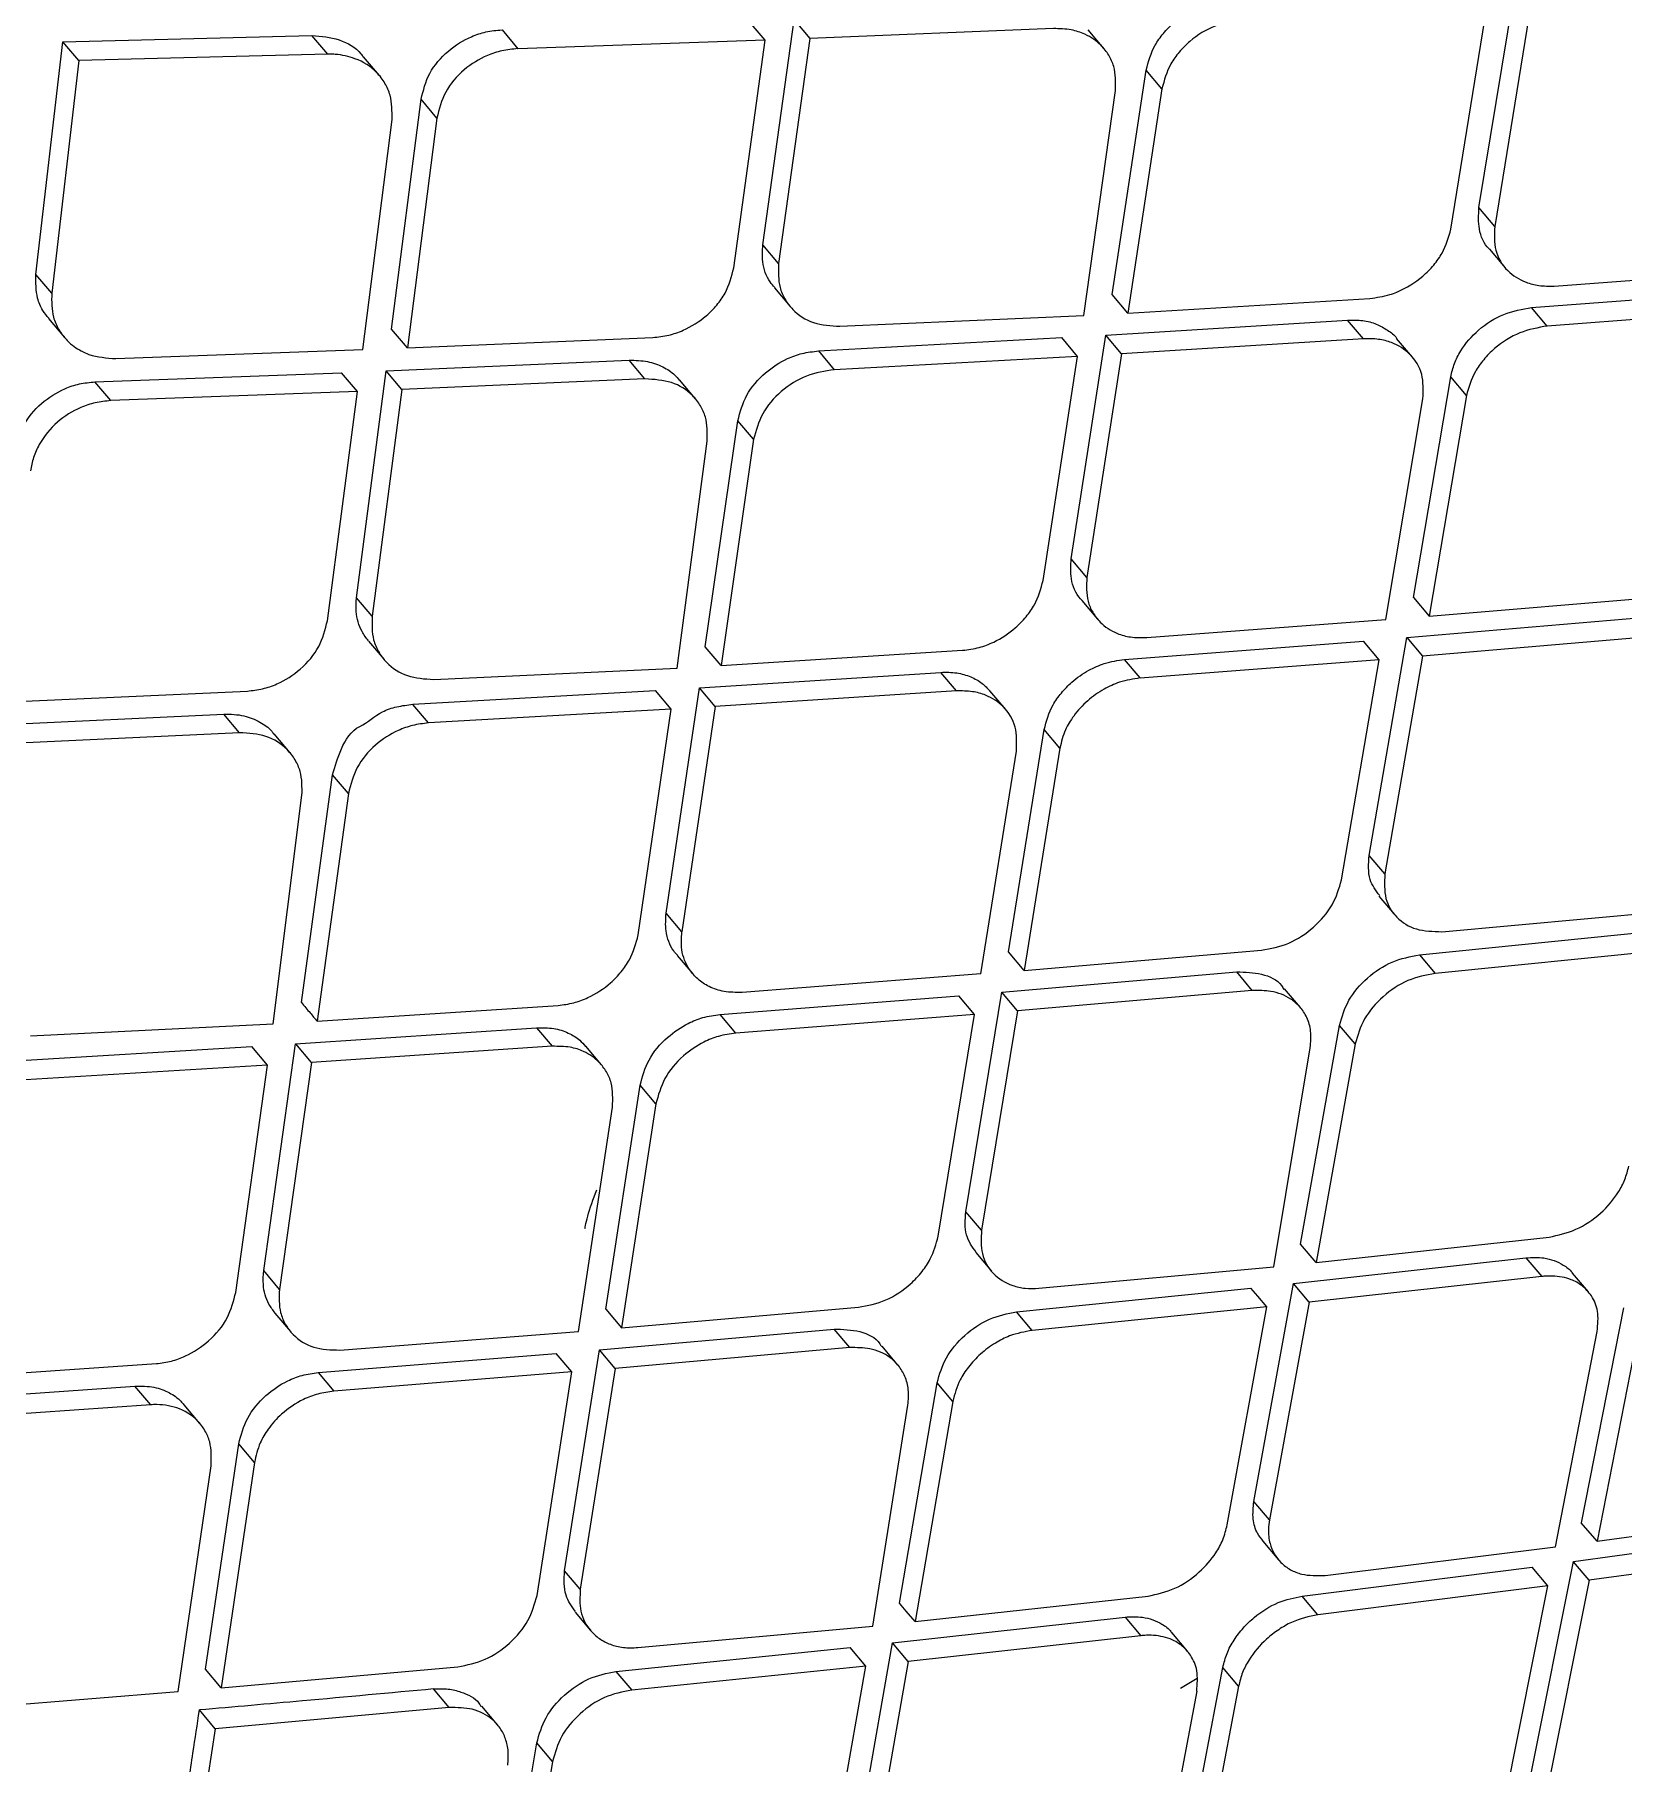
# Model space of a CAD drawing. Extents: x 0 to 84, y -21 to 126.
# Drawn here: x 13.163 to 14.215, y 66.147 to 67.292 of the extents above; entities that cross this region are included whole.
import ezdxf

# ---------------------------------------------------------------- set-up
doc = ezdxf.new("R2010")
doc.units = 0
doc.header["$MEASUREMENT"] = 0
doc.layers.add('1', color=4, linetype='Continuous')

# ---------------------------------------------------------------- blocks, each defined once
blk = doc.blocks.new('PRODIGY')
at = {"layer": '1', "color": 3, "linetype": 'Continuous', "lineweight": 25}
for p, q in [((14.1191, 67.1775), (14.1431, 67.3243)), ((14.1005, 67.1633), (14.1243, 67.3103)), ((14.1535, 67.3119), (14.1295, 67.1651)), ((13.4726, 67.2952), (13.4831, 67.2827)), ((13.6467, 67.2883), (13.6362, 67.3008)), ((13.6452, 67.1528), (13.6659, 67.3019)), ((13.6659, 67.3018), (13.6763, 67.2894)), ((13.8375, 67.296), (13.6763, 67.2894)), ((13.8709, 67.2828), (13.8604, 67.2953)), ((13.1641, 67.1333), (13.182, 67.2873)), ((13.182, 67.2873), (13.3468, 67.2915)), ((13.1925, 67.2749), (13.182, 67.2873)), ((13.3574, 67.279), (13.3468, 67.2915)), ((13.6467, 67.2883), (13.4831, 67.2827)), ((13.626, 67.1376), (13.6467, 67.2883)), ((13.6763, 67.2894), (13.6556, 67.1404)), ((13.1925, 67.2749), (13.1746, 67.1208)), ((13.3574, 67.279), (13.1925, 67.2749)), ((13.3915, 67.2649), (13.381, 67.2773)), ((13.8763, 67.12), (13.8989, 67.2685)), ((13.9093, 67.2562), (13.8989, 67.2685)), ((13.3995, 67.097), (13.419, 67.2492)), ((13.4295, 67.2368), (13.4191, 67.2492)), ((13.8576, 67.106), (13.8785, 67.2551)), ((13.9093, 67.2562), (13.8868, 67.1076)), ((13.4295, 67.2368), (13.41, 67.0846)), ((13.3804, 67.0835), (13.3998, 67.2358)), ((14.1295, 67.1651), (14.119, 67.1775)), ((13.6556, 67.1404), (13.6452, 67.1528)), ((14.126, 67.15), (14.1364, 67.1377)), ((14.1688, 67.1256), (14.3273, 67.1373)), ((13.1746, 67.1208), (13.1641, 67.1333)), ((13.6529, 67.1243), (13.6633, 67.112)), ((14.1539, 67.1114), (14.3122, 67.1234)), ((13.8867, 67.1076), (13.8763, 67.12)), ((13.8868, 67.1076), (14.0469, 67.1174)), ((14.1643, 67.0991), (14.1539, 67.1114)), ((14.3226, 67.111), (14.1643, 67.0991)), ((13.1725, 67.104), (13.183, 67.0916)), ((13.6962, 67.0989), (13.8576, 67.106)), ((13.8722, 67.0931), (14.0321, 67.103)), ((14.0426, 67.0907), (14.0321, 67.103)), ((13.41, 67.0846), (13.3995, 67.097)), ((13.41, 67.0846), (13.5725, 67.0915)), ((13.6821, 67.0826), (13.843, 67.0914)), ((13.8535, 67.079), (13.843, 67.0914)), ((13.8492, 66.945), (13.8722, 67.0931)), ((13.8826, 67.0807), (13.8722, 67.093)), ((14.0426, 67.0907), (13.8826, 67.0807)), ((14.0751, 67.0785), (14.0646, 67.0908)), ((13.2171, 67.0775), (13.3804, 67.0835)), ((13.396, 67.0694), (13.5568, 67.0765)), ((13.5672, 67.0641), (13.5568, 67.0765)), ((13.6821, 67.0826), (13.6925, 67.0702)), ((13.8535, 67.079), (13.6925, 67.0702)), ((13.8307, 66.9307), (13.8535, 67.079)), ((13.8826, 67.0807), (13.8596, 66.9327)), ((13.2032, 67.0621), (13.3664, 67.0682)), ((13.3769, 67.0558), (13.3664, 67.0682)), ((13.3762, 66.9192), (13.396, 67.0694)), ((13.4064, 67.057), (13.396, 67.0694)), ((14.0758, 66.9193), (14.1004, 67.0654)), ((14.1108, 67.0531), (14.1004, 67.0654)), ((13.2137, 67.0497), (13.2032, 67.0621)), ((13.3769, 67.0558), (13.2137, 67.0497)), ((13.3571, 66.904), (13.3769, 67.0558)), ((13.4064, 67.057), (13.3867, 66.9069)), ((13.5672, 67.0641), (13.4064, 67.057)), ((13.6006, 67.0509), (13.5901, 67.0634)), ((14.0575, 66.9047), (14.082, 67.051)), ((14.1108, 67.0531), (14.0862, 66.907)), ((13.6071, 66.8867), (13.6287, 67.0364)), ((13.6391, 67.0241), (13.6287, 67.0364)), ((13.5885, 66.8726), (13.6083, 67.0229)), ((13.6391, 67.0241), (13.6176, 66.8744)), ((13.8596, 66.9327), (13.8492, 66.945)), ((13.3867, 66.9069), (13.3762, 66.9192)), ((13.8563, 66.9173), (13.8667, 66.905)), ((14.0758, 66.9193), (14.0862, 66.907)), ((14.0862, 66.907), (14.2434, 66.9202)), ((13.8992, 66.8928), (14.0575, 66.9047)), ((14.0713, 66.8928), (14.2268, 66.9062)), ((14.2371, 66.8938), (14.0817, 66.8805)), ((13.3842, 66.8905), (13.3945, 66.8783)), ((13.6176, 66.8744), (13.6071, 66.8867)), ((13.6176, 66.8744), (13.7774, 66.8844)), ((13.8845, 66.8784), (14.0426, 66.8905)), ((14.0531, 66.8782), (14.0427, 66.8905)), ((14.0464, 66.7486), (14.0713, 66.8928)), ((14.0713, 66.8928), (14.0817, 66.8805)), ((13.4274, 66.8651), (13.5885, 66.8726)), ((13.8949, 66.8661), (13.8845, 66.8784)), ((14.0531, 66.8782), (13.8949, 66.866)), ((14.0282, 66.7324), (14.0531, 66.8782)), ((14.0817, 66.8805), (14.0568, 66.7363)), ((13.5812, 66.7104), (13.6032, 66.8596)), ((13.6032, 66.8596), (13.7629, 66.8698)), ((13.6136, 66.8472), (13.6032, 66.8595)), ((13.7733, 66.8575), (13.7629, 66.8698)), ((13.142, 66.85), (13.3041, 66.8574)), ((13.4135, 66.8487), (13.5741, 66.8578)), ((13.4239, 66.8363), (13.4135, 66.8486)), ((13.5845, 66.8454), (13.5741, 66.8578)), ((13.7733, 66.8575), (13.6136, 66.8472)), ((13.8059, 66.8452), (13.7954, 66.8576)), ((13.1281, 66.8346), (13.2885, 66.8422)), ((13.2989, 66.8298), (13.2885, 66.8422)), ((13.5845, 66.8454), (13.4239, 66.8363)), ((13.5627, 66.696), (13.5845, 66.8454)), ((13.6136, 66.8472), (13.5916, 66.698)), ((13.2989, 66.8298), (13.1386, 66.8222)), ((13.3323, 66.8166), (13.3217, 66.8291)), ((13.8077, 66.6847), (13.8314, 66.832)), ((13.8418, 66.8196), (13.8314, 66.832)), ((13.7895, 66.6701), (13.813, 66.8176)), ((13.8418, 66.8196), (13.8181, 66.6724)), ((13.3398, 66.6512), (13.3605, 66.802)), ((13.3709, 66.7897), (13.3605, 66.802)), ((13.3212, 66.6371), (13.3402, 66.7884)), ((13.3709, 66.7897), (13.3502, 66.6389)), ((14.0568, 66.7363), (14.0464, 66.7486)), ((14.0529, 66.7217), (14.0633, 66.7094)), ((13.5916, 66.698), (13.5812, 66.7104)), ((14.0945, 66.6981), (14.2501, 66.7122)), ((14.0797, 66.6828), (14.2348, 66.6985)), ((13.5885, 66.6824), (13.5989, 66.6701)), ((13.8181, 66.6724), (13.8077, 66.6847)), ((13.8181, 66.6724), (13.9752, 66.6858)), ((14.0797, 66.6828), (14.0901, 66.6705)), ((14.2452, 66.6861), (14.0901, 66.6705)), ((13.7895, 66.6701), (13.6314, 66.6579)), ((13.8034, 66.658), (13.9588, 66.6715)), ((13.9691, 66.6592), (13.9588, 66.6715)), ((13.6168, 66.6433), (13.7748, 66.6557)), ((13.7852, 66.6433), (13.7748, 66.6557)), ((13.7795, 66.5127), (13.8034, 66.658)), ((13.8138, 66.6457), (13.8034, 66.658)), ((13.9691, 66.6592), (13.8138, 66.6457)), ((14.001, 66.6478), (13.9905, 66.6602)), ((13.3502, 66.6389), (13.5098, 66.6493)), ((13.6273, 66.631), (13.6169, 66.6433)), ((13.7852, 66.6433), (13.6273, 66.631)), ((13.7612, 66.4964), (13.7852, 66.6433)), ((13.8138, 66.6457), (13.7899, 66.5004)), ((13.1605, 66.6291), (13.3212, 66.6371)), ((13.336, 66.6239), (13.4954, 66.6345)), ((13.4954, 66.6345), (13.5058, 66.6222)), ((14.001, 66.4913), (14.0268, 66.6361)), ((14.0372, 66.6238), (14.0268, 66.6361)), ((13.1467, 66.6124), (13.307, 66.622)), ((13.3174, 66.6097), (13.307, 66.622)), ((13.3149, 66.4737), (13.336, 66.6239)), ((13.3465, 66.6115), (13.3361, 66.6239)), ((13.5058, 66.6222), (13.3465, 66.6115)), ((13.5384, 66.6099), (13.528, 66.6223)), ((13.9833, 66.4761), (14.0074, 66.6213)), ((14.0372, 66.6238), (14.0114, 66.479)), ((13.3174, 66.6097), (13.1572, 66.6001)), ((13.2964, 66.4593), (13.3174, 66.6097)), ((13.3465, 66.6115), (13.3253, 66.4613)), ((13.5413, 66.4482), (13.564, 66.5965)), ((13.5744, 66.5842), (13.564, 66.5965)), ((13.5744, 66.5842), (13.5517, 66.4359)), ((13.5231, 66.4335), (13.5457, 66.582)), ((13.7899, 66.5004), (13.7795, 66.5127)), ((14.0114, 66.479), (14.1655, 66.4959)), ((13.7861, 66.4856), (13.7965, 66.4733)), ((13.9963, 66.4651), (14.1502, 66.4822)), ((14.0114, 66.479), (14.001, 66.4913)), ((14.1502, 66.4822), (14.1606, 66.4699)), ((13.3253, 66.4613), (13.3149, 66.4737)), ((13.8278, 66.462), (13.9833, 66.4761)), ((14.1606, 66.4699), (14.0067, 66.4528)), ((14.1915, 66.4596), (14.181, 66.472)), ((13.8131, 66.4464), (13.9682, 66.4621)), ((13.97, 66.3209), (13.9963, 66.4651)), ((14.0067, 66.4528), (13.9963, 66.4651)), ((13.5517, 66.4359), (13.7085, 66.4495)), ((13.9786, 66.4498), (13.8235, 66.4341)), ((13.9525, 66.3054), (13.9786, 66.4498)), ((14.0067, 66.4528), (13.9804, 66.3086)), ((14.2147, 66.4491), (14.1868, 66.3068)), ((13.3223, 66.4456), (13.3327, 66.4333)), ((13.8235, 66.4341), (13.8131, 66.4464)), ((14.2251, 66.4368), (14.1972, 66.2945)), ((13.3652, 66.4211), (13.5231, 66.4335)), ((13.5371, 66.4213), (13.6923, 66.435)), ((13.7027, 66.4227), (13.6923, 66.435)), ((14.1697, 66.2909), (14.1973, 66.4334)), ((13.3509, 66.4062), (13.5085, 66.4189)), ((13.5189, 66.4066), (13.5085, 66.4189)), ((13.514, 66.275), (13.5371, 66.4213)), ((13.5475, 66.409), (13.5371, 66.4213)), ((13.7027, 66.4227), (13.5475, 66.409)), ((13.7345, 66.4112), (13.7241, 66.4236)), ((13.0847, 66.4012), (13.2439, 66.4121)), ((13.3509, 66.4062), (13.3613, 66.3939)), ((13.5189, 66.4066), (13.3613, 66.3939)), ((13.4958, 66.2587), (13.5189, 66.4066)), ((13.5475, 66.409), (13.5244, 66.2627)), ((13.0707, 66.3861), (13.2297, 66.3972)), ((13.2401, 66.3848), (13.2297, 66.3972)), ((13.7356, 66.2536), (13.7605, 66.3994)), ((13.7709, 66.3871), (13.7605, 66.3994)), ((13.2401, 66.3848), (13.0811, 66.3737)), ((13.2727, 66.3725), (13.2622, 66.3849)), ((13.7179, 66.2383), (13.7412, 66.3846)), ((13.7709, 66.3871), (13.746, 66.2413)), ((13.2764, 66.2098), (13.2984, 66.3591)), ((13.3088, 66.3467), (13.2984, 66.359)), ((13.2583, 66.1951), (13.2801, 66.3445)), ((13.3088, 66.3467), (13.2868, 66.1975)), ((13.9804, 66.3086), (13.97, 66.3209)), ((14.1972, 66.2945), (14.3483, 66.315)), ((14.1817, 66.2811), (14.3311, 66.3016)), ((14.1972, 66.2945), (14.1868, 66.3068)), ((13.9761, 66.2945), (13.9864, 66.2822)), ((14.0173, 66.2719), (14.1697, 66.2909)), ((14.3416, 66.2892), (14.1921, 66.2687)), ((14.002, 66.2582), (14.1542, 66.2774)), ((14.1536, 66.1408), (14.1817, 66.2811)), ((14.1646, 66.2651), (14.1542, 66.2774)), ((14.1921, 66.2687), (14.1817, 66.281)), ((13.5244, 66.2627), (13.514, 66.275)), ((14.1646, 66.2651), (14.0124, 66.2459)), ((14.1364, 66.1232), (14.1646, 66.2651)), ((14.1921, 66.2687), (14.164, 66.1284)), ((13.746, 66.2413), (13.9001, 66.2582)), ((14.0124, 66.2459), (14.002, 66.2582)), ((13.5209, 66.2476), (13.5312, 66.2354)), ((13.731, 66.2272), (13.8849, 66.2443)), ((13.8849, 66.2443), (13.8953, 66.232)), ((13.5625, 66.2241), (13.7179, 66.2383)), ((13.8953, 66.232), (13.7414, 66.2149)), ((13.9262, 66.2217), (13.9158, 66.234)), ((13.548, 66.2083), (13.703, 66.2242)), ((13.7133, 66.2119), (13.703, 66.2242)), ((13.7055, 66.0821), (13.731, 66.2272)), ((13.7414, 66.2149), (13.731, 66.2272)), ((13.2868, 66.1975), (13.2764, 66.2098)), ((13.2868, 66.1975), (13.4434, 66.2114)), ((13.548, 66.2083), (13.5584, 66.196)), ((13.7133, 66.2119), (13.5584, 66.196)), ((13.688, 66.0666), (13.7133, 66.2119)), ((13.7414, 66.2149), (13.7159, 66.0698)), ((13.9225, 66.0677), (13.9496, 66.2109)), ((13.96, 66.1986), (13.9496, 66.2109)), ((13.1007, 66.1822), (13.2583, 66.1951)), ((13.4377, 66.1844), (13.4273, 66.1967)), ((13.9323, 66.1953), (13.9054, 66.0518)), ((13.9216, 66.1972), (13.9326, 66.2039)), ((13.96, 66.1986), (13.9329, 66.0554)), ((13.4377, 66.1844), (13.2827, 66.1704)), ((13.4696, 66.173), (13.4592, 66.1853)), ((13.2827, 66.1704), (13.2724, 66.1828)), ((13.2827, 66.1704), (13.273, 66.1057)), ((13.4714, 66.0144), (13.4956, 66.161)), ((13.506, 66.1487), (13.4956, 66.161)), ((13.506, 66.1487), (13.4818, 66.002))]:
    blk.add_line(p, q, dxfattribs=at)
at = {"layer": '1', "color": 3, "linetype": 'Continuous', "lineweight": 25, "flags": 128}
for points in [[(13.9786, 66.4498), (13.9728, 66.4567), (13.9682, 66.4621)], [(13.5413, 66.4482), (13.5471, 66.4413), (13.5517, 66.4359)], [(13.746, 66.2413), (13.7401, 66.2482), (13.7356, 66.2536)]]:
    blk.add_lwpolyline(points, dxfattribs=at)
at = {"layer": '1', "color": 3, "linetype": 'Continuous', "lineweight": 25}
for points, knots in [([(17.1706, 68.3144), (17.1701, 68.314), (17.1666, 68.3109), (17.155, 68.3004), (17.1135, 68.2631), (16.9586, 68.1238), (16.3553, 67.5824), (15.1613, 66.5136), (14.0995, 65.5331), (13.488, 64.9684)], [0, 0, 0, 0, 0.000353, 0.002828, 0.009436, 0.033986, 0.128384, 0.498019, 1, 1, 1, 1]), ([(9.9071, 61.4994), (10.0344, 61.6178), (10.2936, 61.8591), (10.674, 62.2138), (11.0381, 62.5536), (11.3708, 62.8642), (11.6721, 63.1456), (11.9421, 63.3978), (12.2073, 63.6454), (12.4768, 63.8969), (12.7617, 64.1627), (13.0468, 64.4283), (13.3194, 64.6822), (13.5794, 64.9241), (13.829, 65.1563), (14.0937, 65.4023), (14.3852, 65.673), (14.7122, 65.9766), (15.0677, 66.3063), (15.4502, 66.6609), (15.8584, 67.0394), (16.2987, 67.448), (16.7561, 67.8725), (17.0665, 68.1614), (17.2195, 68.3038)], [0, 0, 0, 0, 0.052205, 0.106329, 0.156158, 0.201702, 0.242965, 0.279941, 0.312633, 0.351893, 0.390616, 0.429625, 0.468921, 0.502488, 0.536262, 0.571311, 0.611052, 0.65574, 0.705379, 0.756722, 0.812476, 0.872629, 0.937199, 1, 1, 1, 1]), ([(18.6647, 67.4283), (18.3332, 67.2006), (17.6736, 66.7476), (16.7295, 66.0094), (15.8109, 65.2516), (14.9176, 64.4679), (14.0492, 63.67), (13.2016, 62.8605), (12.3829, 62.0294), (11.5877, 61.1661), (11.0913, 60.5598), (10.8417, 60.2549)], [0, 0, 0, 0, 0.113392, 0.225638, 0.337341, 0.448782, 0.560232, 0.669481, 0.778832, 0.888787, 1, 1, 1, 1]), ([(13.8989, 67.2685), (13.9004, 67.2742), (13.9027, 67.2827), (13.9101, 67.293), (13.9186, 67.3016), (13.9293, 67.3084), (13.9416, 67.313), (13.9488, 67.3138), (13.9526, 67.3142)], [0, 0, 0, 0, 0.243901, 0.370132, 0.498881, 0.709554, 0.844905, 1, 1, 1, 1]), ([(13.419, 67.2492), (13.4205, 67.2551), (13.4234, 67.2668), (13.4361, 67.2816), (13.4499, 67.2901), (13.4622, 67.2943), (13.469, 67.2949), (13.4726, 67.2952)], [0, 0, 0, 0, 0.249494, 0.499216, 0.728405, 0.858973, 1, 1, 1, 1]), ([(13.8785, 67.2551), (13.8786, 67.2605), (13.8788, 67.2689), (13.8743, 67.2786), (13.8684, 67.2863), (13.8598, 67.2921), (13.8489, 67.2958), (13.8415, 67.296), (13.8375, 67.296)], [0, 0, 0, 0, 0.241456, 0.368653, 0.499861, 0.69731, 0.835586, 1, 1, 1, 1]), ([(13.9631, 67.3019), (13.9568, 67.3009), (13.9443, 67.299), (13.9298, 67.29), (13.9206, 67.2807), (13.9131, 67.2703), (13.9108, 67.2618), (13.9093, 67.2562)], [0, 0, 0, 0, 0.249795, 0.499477, 0.628058, 0.754559, 1, 1, 1, 1]), ([(13.3468, 67.2915), (13.353, 67.2909), (13.3653, 67.2898), (13.3765, 67.2831), (13.3803, 67.2779), (13.3808, 67.2772)], [0, 0, 0, 0, 0.4624343, 0.9241078, 1, 1, 1, 1]), ([(13.4831, 67.2828), (13.4795, 67.2824), (13.4727, 67.2818), (13.4604, 67.2776), (13.4466, 67.2692), (13.4339, 67.2544), (13.431, 67.2426), (13.4295, 67.2368)], [0, 0, 0, 0, 0.14103, 0.271628, 0.500815, 0.750103, 1, 1, 1, 1]), ([(13.3998, 67.2358), (13.3998, 67.2413), (13.3999, 67.2499), (13.3953, 67.2601), (13.3884, 67.2692), (13.3771, 67.2764), (13.3656, 67.2788), (13.3596, 67.2791), (13.3579, 67.279), (13.3575, 67.279), (13.3574, 67.279), (13.3574, 67.279)], [0, 0, 0, 0, 0.234798, 0.363882, 0.500451, 0.749358, 0.934451, 0.982241, 0.994865, 0.999426, 1, 1, 1, 1]), ([(14.126, 67.15), (14.1259, 67.1501), (14.1223, 67.1534), (14.1184, 67.1627), (14.1188, 67.1727), (14.1191, 67.1775)], [0, 0, 0, 0, 0.007328, 0.527705, 1, 1, 1, 1]), ([(14.0469, 67.1174), (14.0513, 67.118), (14.0573, 67.1188), (14.0634, 67.121), (14.071, 67.1242), (14.08, 67.1297), (14.0893, 67.1392), (14.0967, 67.1496), (14.099, 67.1579), (14.1005, 67.1633)], [0, 0, 0, 0, 0.179345, 0.242912, 0.250518, 0.499903, 0.63521, 0.763821, 1, 1, 1, 1]), ([(14.1295, 67.1651), (14.1292, 67.1597), (14.1288, 67.1486), (14.1369, 67.1354), (14.148, 67.1284), (14.1589, 67.1255), (14.1654, 67.1255), (14.1688, 67.1256)], [0, 0, 0, 0, 0.24562, 0.49911, 0.727429, 0.858308, 1, 1, 1, 1]), ([(13.6531, 67.1245), (13.6521, 67.1257), (13.6479, 67.1305), (13.6445, 67.1403), (13.645, 67.1491), (13.6452, 67.1528)], [0, 0, 0, 0, 0.165117, 0.644252, 1, 1, 1, 1]), ([(13.5725, 67.0915), (13.576, 67.0919), (13.5827, 67.0926), (13.595, 67.0969), (13.6061, 67.1038), (13.6149, 67.1128), (13.6223, 67.1233), (13.6245, 67.1319), (13.626, 67.1376)], [0, 0, 0, 0, 0.139638, 0.269668, 0.499965, 0.628192, 0.754422, 1, 1, 1, 1]), ([(13.6556, 67.1404), (13.6555, 67.135), (13.6552, 67.1267), (13.6596, 67.1167), (13.6662, 67.108), (13.6781, 67.1), (13.6902, 67.0993), (13.6962, 67.0989)], [0, 0, 0, 0, 0.236383, 0.365184, 0.500759, 0.750129, 1, 1, 1, 1]), ([(13.1727, 67.1042), (13.1713, 67.1059), (13.168, 67.1098), (13.164, 67.1195), (13.1641, 67.1279), (13.1641, 67.1333)], [0, 0, 0, 0, 0.217476, 0.503287, 1, 1, 1, 1]), ([(13.1746, 67.1208), (13.1745, 67.1154), (13.1745, 67.1069), (13.179, 67.0966), (13.1839, 67.0901), (13.1906, 67.0844), (13.2008, 67.0787), (13.2109, 67.078), (13.2171, 67.0775)], [0, 0, 0, 0, 0.229042, 0.359551, 0.500424, 0.590359, 0.750595, 1, 1, 1, 1]), ([(14.1004, 67.0654), (14.1011, 67.0684), (14.1025, 67.0742), (14.108, 67.0851), (14.1184, 67.0973), (14.1353, 67.1081), (14.1477, 67.1103), (14.1539, 67.1114)], [0, 0, 0, 0, 0.132805, 0.260209, 0.497698, 0.748737, 1, 1, 1, 1]), ([(14.0321, 67.103), (14.0355, 67.103), (14.0422, 67.1031), (14.0513, 67.1007), (14.0585, 67.0965), (14.0633, 67.0933), (14.0646, 67.0909), (14.0646, 67.0908)], [0, 0, 0, 0, 0.260954, 0.513232, 0.756914, 0.992041, 1, 1, 1, 1]), ([(14.082, 67.051), (14.0822, 67.0565), (14.0827, 67.0676), (14.0745, 67.0808), (14.0635, 67.0878), (14.0525, 67.0907), (14.046, 67.0907), (14.0426, 67.0907)], [0, 0, 0, 0, 0.248734, 0.499143, 0.726665, 0.85773, 1, 1, 1, 1]), ([(14.1643, 67.0991), (14.1582, 67.098), (14.1458, 67.0958), (14.1313, 67.0865), (14.1221, 67.0771), (14.1147, 67.0667), (14.1123, 67.0584), (14.1108, 67.0531)], [0, 0, 0, 0, 0.249778, 0.499567, 0.633616, 0.761923, 1, 1, 1, 1]), ([(13.5568, 67.0765), (13.5609, 67.0764), (13.5689, 67.0762), (13.579, 67.0724), (13.586, 67.068), (13.5889, 67.0644), (13.5899, 67.0632)], [0, 0, 0, 0, 0.313598, 0.603163, 0.868682, 1, 1, 1, 1]), ([(13.6287, 67.0364), (13.6302, 67.0422), (13.6333, 67.0537), (13.6458, 67.0683), (13.6593, 67.077), (13.6715, 67.0814), (13.6784, 67.0822), (13.6821, 67.0826)], [0, 0, 0, 0, 0.24727, 0.49902, 0.720627, 0.853194, 1, 1, 1, 1]), ([(13.6925, 67.0702), (13.6863, 67.0693), (13.6738, 67.0673), (13.6567, 67.0564), (13.6437, 67.0414), (13.6407, 67.0298), (13.6391, 67.0241)], [0, 0, 0, 0, 0.250046, 0.50008, 0.751779, 1, 1, 1, 1]), ([(13.1501, 67.0157), (13.1515, 67.0216), (13.1544, 67.0334), (13.167, 67.0484), (13.1807, 67.057), (13.1931, 67.0612), (13.1998, 67.0618), (13.2032, 67.0621)], [0, 0, 0, 0, 0.251358, 0.499311, 0.732102, 0.861767, 1, 1, 1, 1]), ([(13.6084, 67.0229), (13.6084, 67.0284), (13.6086, 67.0367), (13.6041, 67.0466), (13.5974, 67.0552), (13.5853, 67.063), (13.5733, 67.0637), (13.5672, 67.0641)], [0, 0, 0, 0, 0.238986, 0.367126, 0.500736, 0.750094, 1, 1, 1, 1]), ([(13.2137, 67.0497), (13.2102, 67.0494), (13.2036, 67.0487), (13.1912, 67.0445), (13.1774, 67.036), (13.1674, 67.0235), (13.1622, 67.0121), (13.1611, 67.0062), (13.1606, 67.0032)], [0, 0, 0, 0, 0.138128, 0.26766, 0.500067, 0.747406, 0.873185, 1, 1, 1, 1]), ([(13.8564, 66.9174), (13.8561, 66.9178), (13.8523, 66.9215), (13.8485, 66.9309), (13.849, 66.9405), (13.8492, 66.945)], [0, 0, 0, 0, 0.05532, 0.563635, 1, 1, 1, 1]), ([(19.1252, 66.9306), (18.9895, 66.8481), (18.7154, 66.6813), (18.3058, 66.4177), (17.8928, 66.1409), (17.4774, 65.8497), (17.0718, 65.5528), (16.6068, 65.1982), (16.0781, 64.7748), (15.4721, 64.2613), (14.935, 63.7807), (14.4755, 63.352), (14.1031, 62.9927), (13.7483, 62.6382), (13.411, 62.2891), (13.081, 61.9352), (12.6875, 61.4971), (12.2391, 60.9706), (11.7529, 60.3642), (11.4503, 59.9542), (11.3012, 59.7521)], [0, 0, 0, 0, 0.044709, 0.090349, 0.13691, 0.184379, 0.232745, 0.277954, 0.348418, 0.422679, 0.500679, 0.550525, 0.598903, 0.645795, 0.691185, 0.735062, 0.781563, 0.856423, 0.929252, 1, 1, 1, 1]), ([(13.7774, 66.8844), (13.7811, 66.8849), (13.788, 66.8858), (13.8001, 66.8904), (13.8109, 66.8974), (13.8196, 66.9064), (13.8269, 66.9168), (13.8292, 66.9252), (13.8307, 66.9307)], [0, 0, 0, 0, 0.148772, 0.281871, 0.500182, 0.63238, 0.759916, 1, 1, 1, 1]), ([(13.8596, 66.9327), (13.8594, 66.9272), (13.859, 66.9189), (13.8633, 66.9093), (13.8692, 66.9015), (13.8779, 66.8958), (13.8887, 66.8927), (13.8956, 66.8928), (13.8992, 66.8928)], [0, 0, 0, 0, 0.24165, 0.368777, 0.499755, 0.714694, 0.848641, 1, 1, 1, 1]), ([(13.3843, 66.8906), (13.3827, 66.8926), (13.3785, 66.8982), (13.3756, 66.9083), (13.376, 66.9162), (13.3762, 66.9192)], [0, 0, 0, 0, 0.257414, 0.713349, 1, 1, 1, 1]), ([(13.3867, 66.9069), (13.3865, 66.9015), (13.3863, 66.8932), (13.3907, 66.8832), (13.3973, 66.8743), (13.4094, 66.8663), (13.4214, 66.8655), (13.4274, 66.8651)], [0, 0, 0, 0, 0.232673, 0.362408, 0.500794, 0.750191, 1, 1, 1, 1]), ([(13.3041, 66.8574), (13.3074, 66.8578), (13.314, 66.8585), (13.3263, 66.8628), (13.34, 66.8715), (13.3527, 66.8865), (13.3556, 66.8982), (13.3571, 66.904)], [0, 0, 0, 0, 0.136587, 0.2657, 0.500586, 0.751972, 1, 1, 1, 1]), ([(13.8314, 66.832), (13.8329, 66.8375), (13.8352, 66.8459), (13.8426, 66.8563), (13.8503, 66.8644), (13.8601, 66.8711), (13.872, 66.8765), (13.8801, 66.8777), (13.8845, 66.8784)], [0, 0, 0, 0, 0.241932, 0.36887, 0.499442, 0.673335, 0.817673, 1, 1, 1, 1]), ([(13.7629, 66.8698), (13.7665, 66.8699), (13.7735, 66.8699), (13.7828, 66.8671), (13.7902, 66.8631), (13.7937, 66.8593), (13.7954, 66.8575)], [0, 0, 0, 0, 0.276061, 0.539183, 0.789394, 1, 1, 1, 1]), ([(13.8949, 66.8661), (13.8903, 66.8654), (13.8822, 66.8641), (13.8703, 66.8587), (13.8596, 66.8512), (13.8511, 66.8418), (13.8445, 66.8311), (13.8427, 66.8237), (13.8418, 66.8196)], [0, 0, 0, 0, 0.186777, 0.332579, 0.500291, 0.678348, 0.821079, 1, 1, 1, 1]), ([(13.3605, 66.802), (13.3621, 66.8076), (13.3653, 66.8189), (13.3726, 66.8311), (13.3838, 66.8366), (13.3908, 66.8434), (13.4032, 66.8474), (13.41, 66.8482), (13.4135, 66.8487)], [0, 0, 0, 0, 0.248825, 0.498586, 0.498653, 0.726393, 0.857585, 1, 1, 1, 1]), ([(13.813, 66.8176), (13.8132, 66.8231), (13.8136, 66.8343), (13.8055, 66.8473), (13.7946, 66.8544), (13.7837, 66.8575), (13.7769, 66.8575), (13.7733, 66.8575)], [0, 0, 0, 0, 0.245593, 0.499132, 0.715708, 0.849488, 1, 1, 1, 1]), ([(13.2885, 66.8422), (13.293, 66.8421), (13.3017, 66.8418), (13.3122, 66.8373), (13.3188, 66.8329), (13.3211, 66.8296), (13.3216, 66.8289)], [0, 0, 0, 0, 0.343408, 0.6544156, 0.9329131, 1, 1, 1, 1]), ([(13.4239, 66.8363), (13.4204, 66.8359), (13.4137, 66.8351), (13.4015, 66.8307), (13.3879, 66.822), (13.3754, 66.8071), (13.3724, 66.7955), (13.3709, 66.7897)], [0, 0, 0, 0, 0.141854, 0.272746, 0.500839, 0.749823, 1, 1, 1, 1]), ([(13.3402, 66.7884), (13.3403, 66.7938), (13.3404, 66.8022), (13.3359, 66.8121), (13.3291, 66.8208), (13.317, 66.8288), (13.3049, 66.8294), (13.2989, 66.8298)], [0, 0, 0, 0, 0.235641, 0.364635, 0.500745, 0.750152, 1, 1, 1, 1]), ([(14.0534, 66.722), (14.0509, 66.7253), (14.0453, 66.7328), (14.046, 66.743), (14.0464, 66.7486)], [0, 0, 0, 0, 0.4541709, 1, 1, 1, 1]), ([(14.0568, 66.7363), (14.0566, 66.7307), (14.056, 66.7198), (14.064, 66.7069), (14.0771, 66.6985), (14.0887, 66.6983), (14.0945, 66.6981)], [0, 0, 0, 0, 0.256156, 0.499751, 0.746367, 1, 1, 1, 1]), ([(13.9752, 66.6858), (13.9813, 66.6869), (13.9935, 66.6893), (14.0102, 66.7005), (14.0232, 66.7155), (14.0265, 66.7268), (14.0282, 66.7324)], [0, 0, 0, 0, 0.249998, 0.500008, 0.750021, 1, 1, 1, 1]), ([(13.5887, 66.6826), (13.5878, 66.6835), (13.5839, 66.6878), (13.5804, 66.6974), (13.5809, 66.7064), (13.5812, 66.7104)], [0, 0, 0, 0, 0.126231, 0.616651, 1, 1, 1, 1]), ([(13.5098, 66.6493), (13.5132, 66.6497), (13.5198, 66.6506), (13.5319, 66.6551), (13.5429, 66.6622), (13.5516, 66.6714), (13.559, 66.6819), (13.5612, 66.6904), (13.5627, 66.696)], [0, 0, 0, 0, 0.140244, 0.270499, 0.500111, 0.629764, 0.756471, 1, 1, 1, 1]), ([(13.6314, 66.6579), (13.6273, 66.6579), (13.6196, 66.6579), (13.6097, 66.6613), (13.602, 66.6664), (13.5952, 66.6742), (13.5908, 66.6849), (13.5913, 66.694), (13.5916, 66.698)], [0, 0, 0, 0, 0.168108, 0.323983, 0.467572, 0.598899, 0.823805, 1, 1, 1, 1]), ([(14.0268, 66.6361), (14.0284, 66.6417), (14.0317, 66.653), (14.0447, 66.668), (14.0614, 66.6793), (14.0736, 66.6816), (14.0797, 66.6828)], [0, 0, 0, 0, 0.250014, 0.499994, 0.750006, 1, 1, 1, 1]), ([(13.9588, 66.6715), (13.9644, 66.6713), (13.9757, 66.671), (13.9866, 66.6659), (13.9895, 66.6607), (13.99, 66.6599)], [0, 0, 0, 0, 0.450099, 0.906343, 1, 1, 1, 1]), ([(14.0901, 66.6705), (14.084, 66.6693), (14.0718, 66.667), (14.0551, 66.6557), (14.0421, 66.6406), (14.0388, 66.6294), (14.0372, 66.6238)], [0, 0, 0, 0, 0.249972, 0.499989, 0.749994, 1, 1, 1, 1]), ([(14.0074, 66.6213), (14.0078, 66.625), (14.0083, 66.6321), (14.0056, 66.6413), (14.0009, 66.6484), (13.9934, 66.6549), (13.9828, 66.6592), (13.9733, 66.6592), (13.9691, 66.6592)], [0, 0, 0, 0, 0.168721, 0.324993, 0.46881, 0.60017, 0.824704, 1, 1, 1, 1]), ([(13.3398, 66.6512), (13.3418, 66.6489), (13.3452, 66.6448), (13.3487, 66.6407), (13.3502, 66.6389)], [0, 0, 0, 0, 0.559989, 1, 1, 1, 1]), ([(13.564, 66.5965), (13.5655, 66.6021), (13.5686, 66.6136), (13.5808, 66.628), (13.5939, 66.6369), (13.6059, 66.6418), (13.613, 66.6428), (13.6169, 66.6433)], [0, 0, 0, 0, 0.245127, 0.498368, 0.707509, 0.843405, 1, 1, 1, 1]), ([(13.4954, 66.6345), (13.4993, 66.6345), (13.5068, 66.6346), (13.5164, 66.6314), (13.5235, 66.6272), (13.5266, 66.6235), (13.5278, 66.6221)], [0, 0, 0, 0, 0.297199, 0.575504, 0.834907, 1, 1, 1, 1]), ([(13.6273, 66.631), (13.6234, 66.6304), (13.6163, 66.6294), (13.6043, 66.6245), (13.5912, 66.6157), (13.5791, 66.6013), (13.576, 66.5898), (13.5744, 66.5842)], [0, 0, 0, 0, 0.157111, 0.293115, 0.501001, 0.753134, 1, 1, 1, 1]), ([(13.5457, 66.582), (13.5459, 66.5875), (13.5462, 66.5959), (13.5419, 66.6055), (13.5362, 66.613), (13.5279, 66.6187), (13.5172, 66.6222), (13.5098, 66.6222), (13.5058, 66.6222)], [0, 0, 0, 0, 0.24175, 0.368836, 0.499753, 0.692636, 0.832105, 1, 1, 1, 1]), ([(14.1655, 66.4959), (14.1715, 66.4972), (14.1835, 66.4998), (14.2, 66.511), (14.2104, 66.5233), (14.216, 66.5341), (14.2175, 66.5399), (14.2182, 66.5428)], [0, 0, 0, 0, 0.24934, 0.49969, 0.738202, 0.866326, 1, 1, 1, 1]), ([(13.5274, 66.5023), (13.5274, 66.502), (13.5274, 66.5004), (13.5283, 66.5082), (13.533, 66.521), (13.5353, 66.5272)], [0, 0, 0, 0, 0.091076, 0.555663, 1, 1, 1, 1]), ([(13.7864, 66.4858), (13.7838, 66.4894), (13.7784, 66.497), (13.7791, 66.5073), (13.7795, 66.5127)], [0, 0, 0, 0, 0.479043, 1, 1, 1, 1]), ([(13.7085, 66.4495), (13.7146, 66.4506), (13.7268, 66.453), (13.7413, 66.4628), (13.7506, 66.4727), (13.7577, 66.4833), (13.7599, 66.4914), (13.7612, 66.4964)], [0, 0, 0, 0, 0.24971, 0.499429, 0.644537, 0.776494, 1, 1, 1, 1]), ([(13.7899, 66.5004), (13.7896, 66.4951), (13.7891, 66.4843), (13.7968, 66.4711), (13.8078, 66.4642), (13.8187, 66.4617), (13.8248, 66.4619), (13.8278, 66.462)], [0, 0, 0, 0, 0.241666, 0.488655, 0.741, 0.869803, 1, 1, 1, 1]), ([(14.1502, 66.4822), (14.1542, 66.4824), (14.1635, 66.4828), (14.1735, 66.4786), (14.1794, 66.4744), (14.1809, 66.4721), (14.181, 66.4719)], [0, 0, 0, 0, 0.322409, 0.737304, 0.98053, 1, 1, 1, 1]), ([(13.3224, 66.4456), (13.321, 66.4475), (13.3169, 66.4529), (13.3141, 66.4627), (13.3147, 66.4706), (13.3149, 66.4737)], [0, 0, 0, 0, 0.2480969, 0.7079299, 1, 1, 1, 1]), ([(14.1973, 66.4334), (14.1978, 66.438), (14.1985, 66.4466), (14.1942, 66.4569), (14.1878, 66.4638), (14.1792, 66.4686), (14.1707, 66.4702), (14.1639, 66.4701), (14.1615, 66.4699), (14.1606, 66.4699)], [0, 0, 0, 0, 0.212549, 0.400209, 0.562926, 0.700609, 0.900183, 0.962624, 1, 1, 1, 1]), ([(13.2439, 66.4121), (13.2472, 66.4126), (13.2537, 66.4134), (13.2657, 66.4179), (13.2794, 66.4268), (13.292, 66.442), (13.295, 66.4536), (13.2964, 66.4593)], [0, 0, 0, 0, 0.135668, 0.264487, 0.5007, 0.753185, 1, 1, 1, 1]), ([(13.3253, 66.4613), (13.3251, 66.456), (13.3248, 66.4478), (13.329, 66.4379), (13.3355, 66.4293), (13.3474, 66.4216), (13.3593, 66.4212), (13.3652, 66.4211)], [0, 0, 0, 0, 0.232428, 0.362194, 0.500674, 0.750127, 1, 1, 1, 1]), ([(13.7605, 66.3994), (13.7621, 66.405), (13.7654, 66.4163), (13.7783, 66.4314), (13.7949, 66.4428), (13.807, 66.4452), (13.8131, 66.4464)], [0, 0, 0, 0, 0.249994, 0.499998, 0.749993, 1, 1, 1, 1]), ([(13.6923, 66.435), (13.6981, 66.4348), (13.7097, 66.4345), (13.7206, 66.4291), (13.7233, 66.424), (13.7237, 66.4234)], [0, 0, 0, 0, 0.467682, 0.92981, 1, 1, 1, 1]), ([(13.8235, 66.4341), (13.8185, 66.4332), (13.8101, 66.4317), (13.7985, 66.4257), (13.7891, 66.4188), (13.7812, 66.4103), (13.7743, 66.3997), (13.7722, 66.3919), (13.7709, 66.3871)], [0, 0, 0, 0, 0.20878, 0.344274, 0.500222, 0.652856, 0.787155, 1, 1, 1, 1]), ([(13.7412, 66.3846), (13.7415, 66.3881), (13.742, 66.3948), (13.7396, 66.4037), (13.7353, 66.4109), (13.728, 66.4178), (13.7172, 66.4227), (13.7072, 66.4227), (13.7027, 66.4227)], [0, 0, 0, 0, 0.15854, 0.307526, 0.446987, 0.57693, 0.807306, 1, 1, 1, 1]), ([(13.2984, 66.3591), (13.2999, 66.3648), (13.3029, 66.3763), (13.3153, 66.3912), (13.3285, 66.4001), (13.3406, 66.4048), (13.3473, 66.4058), (13.3509, 66.4062)], [0, 0, 0, 0, 0.248687, 0.49876, 0.721824, 0.854133, 1, 1, 1, 1]), ([(13.2297, 66.3972), (13.234, 66.3972), (13.2422, 66.3972), (13.2524, 66.3932), (13.2589, 66.3889), (13.2614, 66.3856), (13.262, 66.3848)], [0, 0, 0, 0, 0.330525, 0.632723, 0.906542, 1, 1, 1, 1]), ([(13.3613, 66.3939), (13.3577, 66.3934), (13.351, 66.3925), (13.339, 66.3878), (13.3273, 66.38), (13.318, 66.3696), (13.3115, 66.3587), (13.3098, 66.3511), (13.3088, 66.3467)], [0, 0, 0, 0, 0.145458, 0.277413, 0.500121, 0.671605, 0.812188, 1, 1, 1, 1]), ([(13.2801, 66.3445), (13.2802, 66.3499), (13.2805, 66.3583), (13.2762, 66.368), (13.2698, 66.3766), (13.2584, 66.3836), (13.2468, 66.3852), (13.2407, 66.3849), (13.2401, 66.3848)], [0, 0, 0, 0, 0.237829, 0.366172, 0.500407, 0.749733, 0.972385, 1, 1, 1, 1]), ([(13.9763, 66.2946), (13.975, 66.2963), (13.9716, 66.3004), (13.969, 66.3094), (13.9697, 66.317), (13.97, 66.3209)], [0, 0, 0, 0, 0.239265, 0.601729, 1, 1, 1, 1]), ([(13.9, 66.2582), (13.906, 66.2595), (13.918, 66.2621), (13.934, 66.2731), (13.9442, 66.2849), (13.9501, 66.2958), (13.9517, 66.3021), (13.9525, 66.3054)], [0, 0, 0, 0, 0.249863, 0.499496, 0.716407, 0.849964, 1, 1, 1, 1]), ([(13.9804, 66.3086), (13.9801, 66.3066), (13.9794, 66.3012), (13.9806, 66.2909), (13.986, 66.2815), (13.9941, 66.2755), (14.0036, 66.2716), (14.0119, 66.2718), (14.0173, 66.2719)], [0, 0, 0, 0, 0.090756, 0.250403, 0.499503, 0.637026, 0.766447, 1, 1, 1, 1]), ([(13.5213, 66.2479), (13.5188, 66.2513), (13.5132, 66.2589), (13.5137, 66.2694), (13.514, 66.275)], [0, 0, 0, 0, 0.4588505, 1, 1, 1, 1]), ([(13.4434, 66.2114), (13.4495, 66.2126), (13.4616, 66.2151), (13.4782, 66.2265), (13.491, 66.2417), (13.4942, 66.253), (13.4958, 66.2587)], [0, 0, 0, 0, 0.249985, 0.5, 0.75, 1, 1, 1, 1]), ([(13.5244, 66.2627), (13.5241, 66.2578), (13.5236, 66.2475), (13.5294, 66.2366), (13.5369, 66.2298), (13.5442, 66.226), (13.5528, 66.2238), (13.5593, 66.224), (13.5625, 66.2241)], [0, 0, 0, 0, 0.223734, 0.464517, 0.591907, 0.723628, 0.859657, 1, 1, 1, 1]), ([(13.9496, 66.2109), (13.9504, 66.2141), (13.9519, 66.2202), (13.9567, 66.2291), (13.9629, 66.2372), (13.9723, 66.2462), (13.9857, 66.2548), (13.9967, 66.2571), (14.002, 66.2582)], [0, 0, 0, 0, 0.141152, 0.277722, 0.409747, 0.537231, 0.77753, 1, 1, 1, 1]), ([(13.8849, 66.2443), (13.8888, 66.2445), (13.8979, 66.2449), (13.908, 66.2408), (13.914, 66.2366), (13.9156, 66.2342), (13.9157, 66.2339)], [0, 0, 0, 0, 0.31453, 0.726725, 0.970592, 1, 1, 1, 1]), ([(14.0124, 66.2459), (14.0066, 66.2446), (13.9977, 66.2427), (13.9864, 66.2361), (13.9762, 66.2283), (13.9679, 66.2183), (13.9622, 66.2075), (13.9608, 66.2016), (13.96, 66.1986)], [0, 0, 0, 0, 0.245047, 0.371513, 0.500261, 0.735206, 0.863979, 1, 1, 1, 1]), ([(13.9323, 66.1953), (13.9327, 66.1999), (13.9334, 66.2086), (13.9289, 66.219), (13.9225, 66.2259), (13.9138, 66.2307), (13.9053, 66.2324), (13.8985, 66.2323), (13.8962, 66.2321), (13.8953, 66.232)], [0, 0, 0, 0, 0.21356, 0.401961, 0.565123, 0.702954, 0.901988, 0.963695, 1, 1, 1, 1]), ([(13.4956, 66.161), (13.4972, 66.1667), (13.5005, 66.178), (13.5132, 66.1932), (13.5298, 66.2046), (13.5419, 66.2071), (13.548, 66.2083)], [0, 0, 0, 0, 0.250004, 0.5, 0.749988, 1, 1, 1, 1]), ([(13.4273, 66.1967), (13.3984, 66.1941), (13.3469, 66.1893), (13.2951, 66.1848), (13.2724, 66.1828)], [0, 0, 0, 0, 0.559996, 1, 1, 1, 1]), ([(13.4273, 66.1967), (13.4306, 66.1969), (13.437, 66.1971), (13.4475, 66.1943), (13.4556, 66.1906), (13.4583, 66.1858), (13.4587, 66.185)], [0, 0, 0, 0, 0.259206, 0.498904, 0.918056, 1, 1, 1, 1]), ([(13.5584, 66.196), (13.5523, 66.1948), (13.5402, 66.1923), (13.5236, 66.1809), (13.5109, 66.1657), (13.5076, 66.1543), (13.506, 66.1487)], [0, 0, 0, 0, 0.249993, 0.500014, 0.749993, 1, 1, 1, 1]), ([(13.4764, 66.1462), (13.4766, 66.1493), (13.4771, 66.1554), (13.4752, 66.1638), (13.4716, 66.1709), (13.4649, 66.1783), (13.4538, 66.1843), (13.4429, 66.1844), (13.4377, 66.1844)], [0, 0, 0, 0, 0.14093, 0.277379, 0.409316, 0.536804, 0.777235, 1, 1, 1, 1]), ([(13.2626, 66.118), (13.2644, 66.1301), (13.2677, 66.1517), (13.2709, 66.1733), (13.2724, 66.1828)], [0, 0, 0, 0, 0.559994, 1, 1, 1, 1])]:
    blk.add_open_spline(points, degree=3, knots=knots, dxfattribs=at)

msp = doc.modelspace()

# ---------------------------------------------------------------- block references
at = {"layer": '1'}
msp.add_blockref('PRODIGY', (0, 0), dxfattribs=at)

doc.saveas('drawing.dxf')
